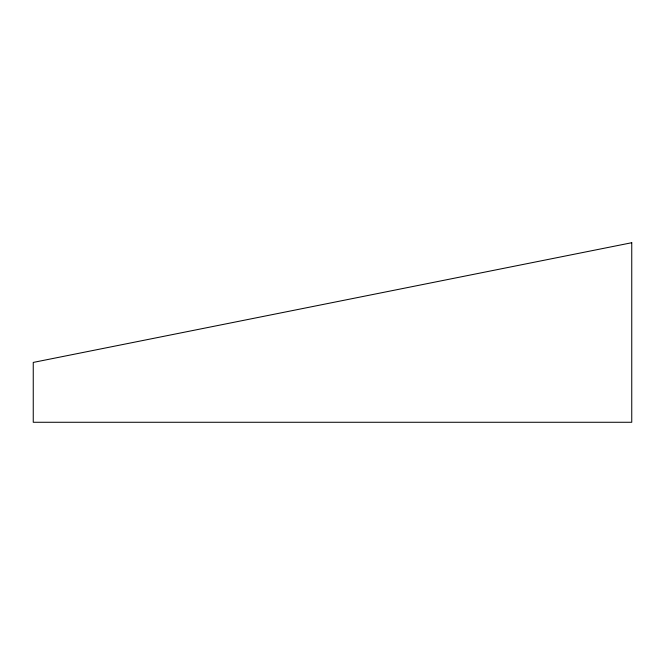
<?xml version="1.0" encoding="UTF-8"?>
<svg xmlns="http://www.w3.org/2000/svg" width="665" height="665" viewBox="0 0 665 665"><rect width="100%" height="100%" fill="white"/><g stroke="black" fill="none" stroke-linecap="round" stroke-linejoin="round"><path stroke-width="1" d="M631.75 242.725L33.25 362.425L33.25 422.275L631.75 422.275L631.75 242.725"/></g></svg>
